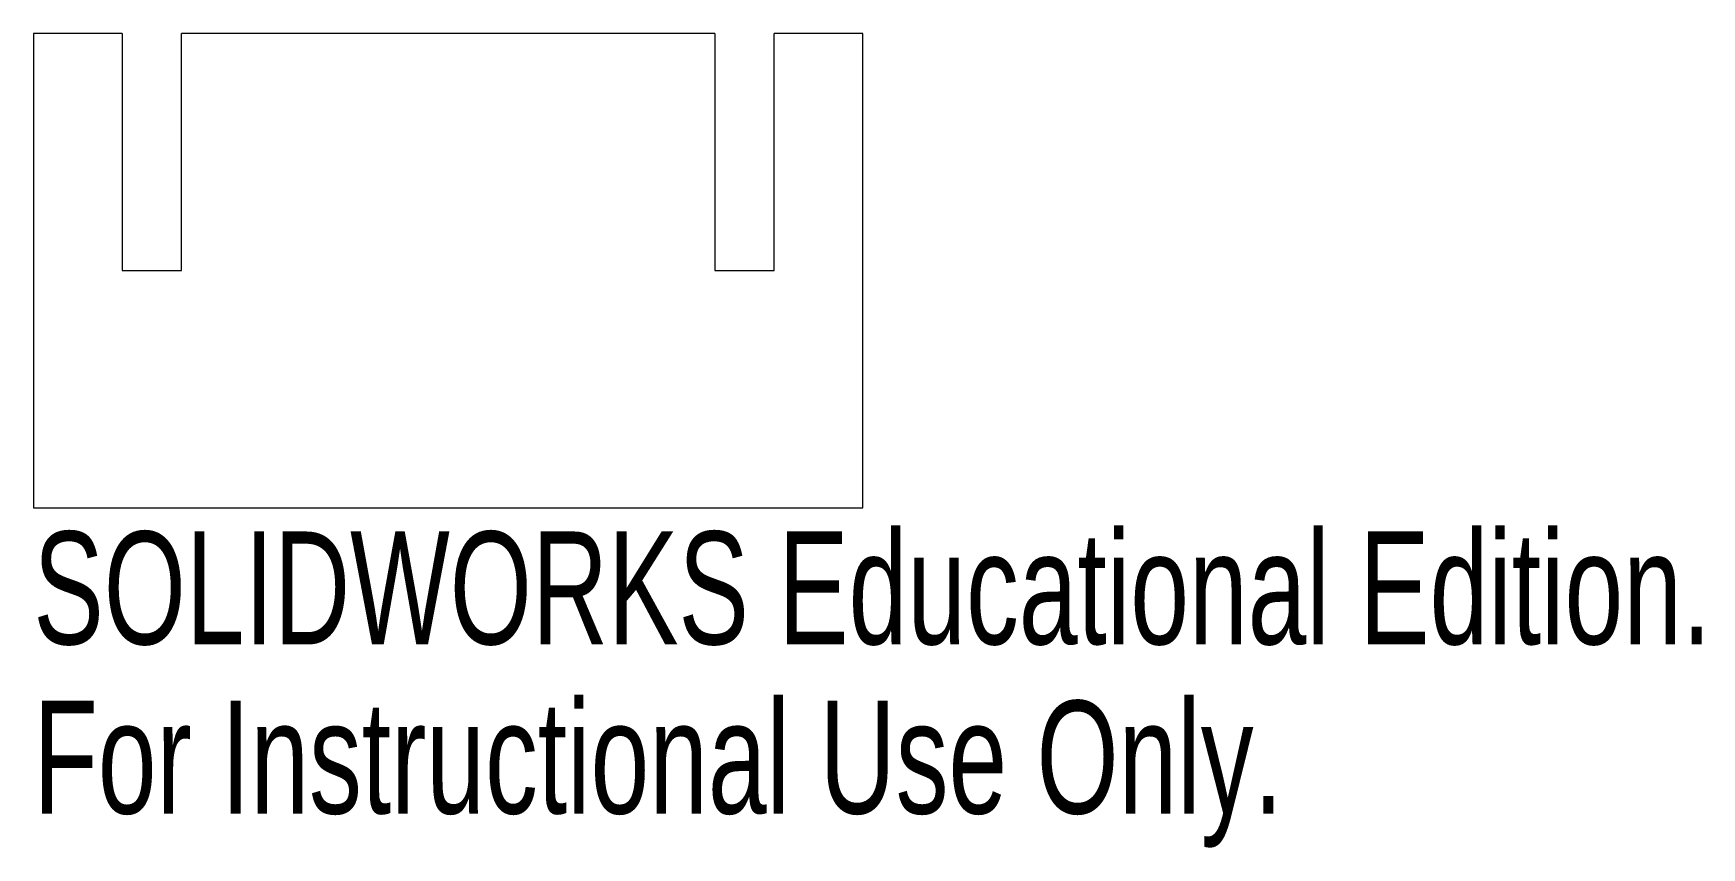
# Model space of a CAD drawing. Header units: inches. Extents: x 0 to 2.82, y -1.37 to 0.
import ezdxf

# ---------------------------------------------------------------- set-up
doc = ezdxf.new("R2010")
doc.units = ezdxf.units.IN
doc.header["$MEASUREMENT"] = 0
doc.styles.add('SLDTEXTSTYLE0', font='TXT', dxfattribs={"width": 0.7})

msp = doc.modelspace()

# ---------------------------------------------------------------- linework, layer by layer
at = {"color": 7, "linetype": 'Continuous', "lineweight": 15}
for p, q in [((0, 0), (0, -0.8)), ((0.15, 0), (0, 0)), ((0.15, 0), (0.15, -0.4)), ((0.25, -0.4), (0.25, 0)), ((1.15, 0), (0.25, 0)), ((1.15, 0), (1.15, -0.4)), ((1.25, -0.4), (1.25, 0)), ((1.4, 0), (1.25, 0)), ((1.4, -0.8), (1.4, 0)), ((0.15, -0.4), (0.25, -0.4)), ((1.15, -0.4), (1.25, -0.4)), ((0, -0.8), (1.4, -0.8))]:
    msp.add_line(p, q, dxfattribs=at)

# ---------------------------------------------------------------- texts
at = {"color": 7, "linetype": 'Continuous', "char_height": 0.1903, "attachment_point": 1, "style": 'SLDTEXTSTYLE0'}
for s, insert in [('SOLIDWORKS Educational Edition.', (0, -0.8401)), ('For Instructional Use Only.', (0, -1.1256))]:
    msp.add_mtext(s, dxfattribs=dict(at, insert=insert))

doc.saveas('drawing.dxf')
